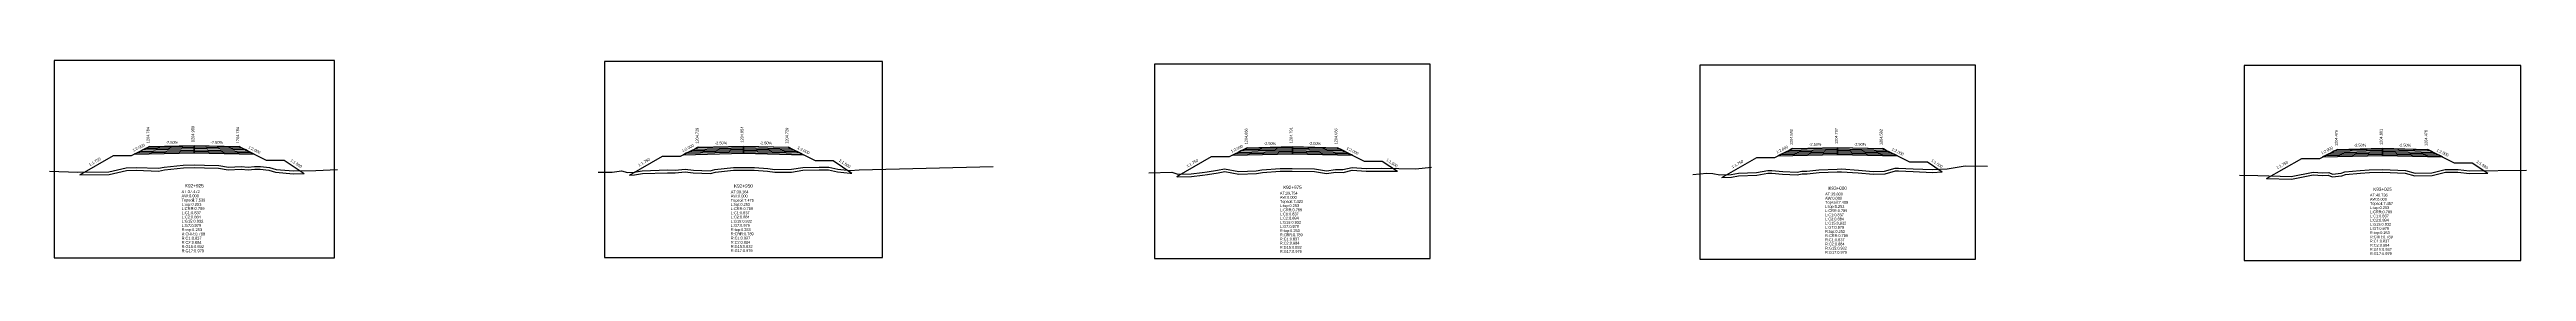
# Model space of a CAD drawing. Extents: x -7 to 78429, y 1189 to 1262.
# Drawn here: x 17775 to 18051, y 1192 to 1214.4 of the extents above; entities that cross this region are included whole.
import ezdxf
from ezdxf.enums import TextEntityAlignment as Align

# ---------------------------------------------------------------- set-up
doc = ezdxf.new("R2010")
doc.units = 0

msp = doc.modelspace()

# ---------------------------------------------------------------- linework, layer by layer
at = {"layer": 'A4_BORDER', "color": 7}
for points in [[(17775.514, 1192.344), (17806.739, 1192.344), (17806.739, 1214.422), (17775.514, 1214.422), (17775.514, 1192.344)], [(17836.821, 1192.376), (17867.817, 1192.376), (17867.817, 1214.292), (17836.821, 1214.292), (17836.821, 1192.376)], [(17898.129, 1192.29), (17928.859, 1192.29), (17928.859, 1214.018), (17898.129, 1214.018), (17898.129, 1192.29)], [(17958.897, 1192.198), (17989.603, 1192.198), (17989.603, 1213.909), (17958.897, 1213.909), (17958.897, 1192.198)], [(18019.549, 1192.049), (18050.382, 1192.049), (18050.382, 1213.85), (18019.549, 1213.85), (18019.549, 1192.049)]]:
    msp.add_lwpolyline(points, dxfattribs=at)
at = {"layer": 'CLEAR_GROUND', "color": 8}
for points in [[(17778.389, 1201.648), (17781.634, 1201.687), (17783.578, 1202.113), (17784.641, 1202.148), (17787.149, 1202.059), (17787.815, 1202.198), (17789.909, 1202.423), (17791.13, 1202.454), (17792.256, 1202.42), (17793.844, 1202.372), (17794.918, 1202.185), (17796.361, 1202.28), (17797.128, 1202.199), (17797.861, 1202.276), (17798.477, 1202.277), (17799.44, 1202.145), (17800.191, 1201.923), (17802.181, 1201.762), (17803.369, 1201.789)], [(17839.614, 1201.612), (17840.17, 1201.628), (17841.071, 1201.784), (17843.848, 1201.875), (17844.725, 1201.853), (17845.821, 1201.96), (17846.721, 1201.847), (17848.653, 1201.797), (17849.199, 1201.927), (17851.217, 1202.168), (17852.364, 1202.146), (17853.532, 1202.151), (17854.998, 1202.05), (17855.816, 1201.942), (17857.689, 1201.949), (17858.948, 1202.16), (17860.755, 1202.202), (17861.813, 1202.194), (17862.791, 1201.968), (17864.201, 1201.819), (17864.411, 1201.834)], [(17900.61, 1201.446), (17900.684, 1201.424), (17902.231, 1201.432), (17903.459, 1201.609), (17904.043, 1201.654), (17905.215, 1201.843), (17905.949, 1202.006), (17907.505, 1201.722), (17909.485, 1201.765), (17910.142, 1201.888), (17912.133, 1202.048), (17913.466, 1202.059), (17915.938, 1201.99), (17917.301, 1201.775), (17918.319, 1201.929), (17919.14, 1201.911), (17920.169, 1202.156), (17921.697, 1202.025), (17923.452, 1202.061), (17925.194, 1202.033)], [(17961.34, 1201.347), (17962.415, 1201.369), (17963.216, 1201.515), (17965.228, 1201.596), (17966.484, 1201.817), (17966.919, 1201.813), (17968.113, 1201.711), (17969.744, 1201.619), (17970.31, 1201.744), (17970.848, 1201.754), (17972.173, 1201.908), (17974.2, 1201.951), (17974.676, 1201.985), (17976.532, 1201.865), (17978.2, 1201.712), (17979.529, 1201.753), (17980.688, 1202.078), (17981.025, 1202.095), (17982.654, 1201.992), (17984.816, 1201.911), (17985.905, 1201.979)], [(18022.046, 1201.236), (18024.81, 1201.161), (18027.246, 1201.625), (18028.277, 1201.552), (18028.92, 1201.594), (18029.35, 1201.414), (18030.419, 1201.513), (18030.826, 1201.678), (18032.499, 1201.824), (18033.502, 1201.908), (18034.974, 1201.942), (18037.483, 1201.805), (18038.577, 1201.536), (18040.482, 1201.556), (18041.965, 1201.935), (18043.365, 1201.943), (18044.639, 1201.797), (18046.713, 1201.811)]]:
    msp.add_lwpolyline(points, dxfattribs=at)
at = {"layer": 'DESIGN_ROAD_TRIMMED', "color": 1}
for points in [[(17778.389, 1201.648), (17782.127, 1203.784), (17784.127, 1203.784), (17786.127, 1204.784), (17786.127, 1204.784), (17786.021, 1204.731), (17786.021, 1204.731), (17785.705, 1204.573), (17785.705, 1204.573), (17785.39, 1204.416), (17785.39, 1204.416), (17785.074, 1204.258), (17785.074, 1204.258), (17784.758, 1204.1), (17784.758, 1204.1), (17784.442, 1203.942), (17791.127, 1204.109), (17791.127, 1204.259), (17791.127, 1204.259), (17791.127, 1204.409), (17791.127, 1204.409), (17791.127, 1204.559), (17791.127, 1204.559), (17791.127, 1204.709), (17791.127, 1204.709), (17791.127, 1204.859), (17791.127, 1204.859), (17791.127, 1204.909), (17791.127, 1204.909), (17791.127, 1204.909), (17791.127, 1204.909), (17791.127, 1204.909), (17791.127, 1204.859), (17791.127, 1204.859), (17791.127, 1204.709), (17791.127, 1204.709), (17791.127, 1204.559), (17791.127, 1204.559), (17791.127, 1204.409), (17791.127, 1204.409), (17791.127, 1204.259), (17791.127, 1204.259), (17791.127, 1204.109), (17797.811, 1203.942), (17797.495, 1204.1), (17797.495, 1204.1), (17797.179, 1204.258), (17797.179, 1204.258), (17796.863, 1204.416), (17796.863, 1204.416), (17796.548, 1204.573), (17796.548, 1204.573), (17796.232, 1204.731), (17796.232, 1204.731), (17796.127, 1204.784), (17796.127, 1204.784), (17799.127, 1203.284), (17801.127, 1203.284), (17803.369, 1201.789)], [(17839.614, 1201.612), (17843.319, 1203.729), (17845.319, 1203.729), (17847.319, 1204.729), (17847.319, 1204.729), (17847.214, 1204.676), (17847.214, 1204.676), (17846.898, 1204.518), (17846.898, 1204.518), (17846.582, 1204.361), (17846.582, 1204.361), (17846.266, 1204.203), (17846.266, 1204.203), (17845.951, 1204.045), (17845.951, 1204.045), (17845.635, 1203.887), (17852.319, 1204.054), (17852.319, 1204.204), (17852.319, 1204.204), (17852.319, 1204.354), (17852.319, 1204.354), (17852.319, 1204.504), (17852.319, 1204.504), (17852.319, 1204.654), (17852.319, 1204.654), (17852.319, 1204.804), (17852.319, 1204.804), (17852.319, 1204.854), (17852.319, 1204.854), (17852.319, 1204.854), (17852.319, 1204.854), (17852.319, 1204.854), (17852.319, 1204.804), (17852.319, 1204.804), (17852.319, 1204.654), (17852.319, 1204.654), (17852.319, 1204.504), (17852.319, 1204.504), (17852.319, 1204.354), (17852.319, 1204.354), (17852.319, 1204.204), (17852.319, 1204.204), (17852.319, 1204.054), (17859.003, 1203.887), (17858.687, 1204.045), (17858.687, 1204.045), (17858.372, 1204.203), (17858.372, 1204.203), (17858.056, 1204.361), (17858.056, 1204.361), (17857.74, 1204.518), (17857.74, 1204.518), (17857.424, 1204.676), (17857.424, 1204.676), (17857.319, 1204.729), (17857.319, 1204.729), (17860.319, 1203.229), (17862.319, 1203.229), (17864.411, 1201.834)], [(17900.61, 1201.446), (17904.494, 1203.666), (17906.494, 1203.666), (17908.494, 1204.666), (17908.494, 1204.666), (17908.389, 1204.613), (17908.389, 1204.613), (17908.073, 1204.455), (17908.073, 1204.455), (17907.757, 1204.298), (17907.757, 1204.298), (17907.441, 1204.14), (17907.441, 1204.14), (17907.126, 1203.982), (17907.126, 1203.982), (17906.81, 1203.824), (17913.494, 1203.991), (17913.494, 1204.141), (17913.494, 1204.141), (17913.494, 1204.291), (17913.494, 1204.291), (17913.494, 1204.441), (17913.494, 1204.441), (17913.494, 1204.591), (17913.494, 1204.591), (17913.494, 1204.741), (17913.494, 1204.741), (17913.494, 1204.791), (17913.494, 1204.791), (17913.494, 1204.791), (17913.494, 1204.791), (17913.494, 1204.791), (17913.494, 1204.741), (17913.494, 1204.741), (17913.494, 1204.591), (17913.494, 1204.591), (17913.494, 1204.441), (17913.494, 1204.441), (17913.494, 1204.291), (17913.494, 1204.291), (17913.494, 1204.141), (17913.494, 1204.141), (17913.494, 1203.991), (17920.178, 1203.824), (17919.863, 1203.982), (17919.863, 1203.982), (17919.547, 1204.14), (17919.547, 1204.14), (17919.231, 1204.298), (17919.231, 1204.298), (17918.915, 1204.455), (17918.915, 1204.455), (17918.599, 1204.613), (17918.599, 1204.613), (17918.494, 1204.666), (17918.494, 1204.666), (17921.494, 1203.166), (17923.494, 1203.166), (17925.194, 1202.033)], [(17961.34, 1201.347), (17965.25, 1203.582), (17967.25, 1203.582), (17969.25, 1204.582), (17969.25, 1204.582), (17969.145, 1204.529), (17969.145, 1204.529), (17968.829, 1204.371), (17968.829, 1204.371), (17968.513, 1204.214), (17968.513, 1204.214), (17968.197, 1204.056), (17968.197, 1204.056), (17967.882, 1203.898), (17967.882, 1203.898), (17967.566, 1203.74), (17974.25, 1203.907), (17974.25, 1204.057), (17974.25, 1204.057), (17974.25, 1204.207), (17974.25, 1204.207), (17974.25, 1204.357), (17974.25, 1204.357), (17974.25, 1204.507), (17974.25, 1204.507), (17974.25, 1204.657), (17974.25, 1204.657), (17974.25, 1204.707), (17974.25, 1204.707), (17974.25, 1204.707), (17974.25, 1204.707), (17974.25, 1204.707), (17974.25, 1204.657), (17974.25, 1204.657), (17974.25, 1204.507), (17974.25, 1204.507), (17974.25, 1204.357), (17974.25, 1204.357), (17974.25, 1204.207), (17974.25, 1204.207), (17974.25, 1204.057), (17974.25, 1204.057), (17974.25, 1203.907), (17980.934, 1203.74), (17980.618, 1203.898), (17980.618, 1203.898), (17980.303, 1204.056), (17980.303, 1204.056), (17979.987, 1204.214), (17979.987, 1204.214), (17979.671, 1204.371), (17979.671, 1204.371), (17979.355, 1204.529), (17979.355, 1204.529), (17979.25, 1204.582), (17979.25, 1204.582), (17982.25, 1203.082), (17984.25, 1203.082), (17985.905, 1201.979)], [(18022.046, 1201.236), (18025.966, 1203.476), (18027.966, 1203.476), (18029.966, 1204.476), (18029.966, 1204.476), (18029.86, 1204.423), (18029.86, 1204.423), (18029.545, 1204.265), (18029.545, 1204.265), (18029.229, 1204.108), (18029.229, 1204.108), (18028.913, 1203.95), (18028.913, 1203.95), (18028.597, 1203.792), (18028.597, 1203.792), (18028.281, 1203.634), (18034.966, 1203.801), (18034.966, 1203.951), (18034.966, 1203.951), (18034.966, 1204.101), (18034.966, 1204.101), (18034.966, 1204.251), (18034.966, 1204.251), (18034.966, 1204.401), (18034.966, 1204.401), (18034.966, 1204.551), (18034.966, 1204.551), (18034.966, 1204.601), (18034.966, 1204.601), (18034.966, 1204.601), (18034.966, 1204.601), (18034.966, 1204.601), (18034.966, 1204.551), (18034.966, 1204.551), (18034.966, 1204.401), (18034.966, 1204.401), (18034.966, 1204.251), (18034.966, 1204.251), (18034.966, 1204.101), (18034.966, 1204.101), (18034.966, 1203.951), (18034.966, 1203.951), (18034.966, 1203.801), (18041.65, 1203.634), (18041.334, 1203.792), (18041.334, 1203.792), (18041.018, 1203.95), (18041.018, 1203.95), (18040.702, 1204.108), (18040.702, 1204.108), (18040.387, 1204.265), (18040.387, 1204.265), (18040.071, 1204.423), (18040.071, 1204.423), (18039.966, 1204.476), (18039.966, 1204.476), (18042.966, 1202.976), (18044.966, 1202.976), (18046.713, 1201.811)]]:
    msp.add_lwpolyline(points, dxfattribs=at)
at = {"layer": 'FINISHED_ROAD', "color": 2}
for points in [[(17782.127, 1203.784), (17784.127, 1203.784), (17786.127, 1204.784), (17786.127, 1204.784), (17791.127, 1204.909), (17796.127, 1204.784), (17796.127, 1204.784), (17799.127, 1203.284), (17801.127, 1203.284)], [(17843.319, 1203.729), (17845.319, 1203.729), (17847.319, 1204.729), (17847.319, 1204.729), (17852.319, 1204.854), (17857.319, 1204.729), (17857.319, 1204.729), (17860.319, 1203.229), (17862.319, 1203.229)], [(17904.494, 1203.666), (17906.494, 1203.666), (17908.494, 1204.666), (17908.494, 1204.666), (17913.494, 1204.791), (17918.494, 1204.666), (17918.494, 1204.666), (17921.494, 1203.166), (17923.494, 1203.166)], [(17965.25, 1203.582), (17967.25, 1203.582), (17969.25, 1204.582), (17969.25, 1204.582), (17974.25, 1204.707), (17979.25, 1204.582), (17979.25, 1204.582), (17982.25, 1203.082), (17984.25, 1203.082)], [(18025.966, 1203.476), (18027.966, 1203.476), (18029.966, 1204.476), (18029.966, 1204.476), (18034.966, 1204.601), (18039.966, 1204.476), (18039.966, 1204.476), (18042.966, 1202.976), (18044.966, 1202.976)]]:
    msp.add_lwpolyline(points, dxfattribs=at)
at = {"layer": 'LAYER_0', "color": 4}
for points in [[(17786.127, 1204.784), (17786.021, 1204.731), (17791.127, 1204.859), (17791.127, 1204.909)], [(17847.319, 1204.729), (17847.214, 1204.676), (17852.319, 1204.804), (17852.319, 1204.854)], [(17908.494, 1204.666), (17908.389, 1204.613), (17913.494, 1204.741), (17913.494, 1204.791)], [(17969.25, 1204.582), (17969.145, 1204.529), (17974.25, 1204.657), (17974.25, 1204.707)], [(18029.966, 1204.476), (18029.86, 1204.423), (18034.966, 1204.551), (18034.966, 1204.601)]]:
    msp.add_lwpolyline(points, dxfattribs=at)
at = {"layer": 'LAYER_1', "color": 4}
for points in [[(17786.021, 1204.731), (17785.705, 1204.573), (17791.127, 1204.709), (17791.127, 1204.859)], [(17847.214, 1204.676), (17846.898, 1204.518), (17852.319, 1204.654), (17852.319, 1204.804)], [(17908.389, 1204.613), (17908.073, 1204.455), (17913.494, 1204.591), (17913.494, 1204.741)], [(17969.145, 1204.529), (17968.829, 1204.371), (17974.25, 1204.507), (17974.25, 1204.657)], [(18029.86, 1204.423), (18029.545, 1204.265), (18034.966, 1204.401), (18034.966, 1204.551)]]:
    msp.add_lwpolyline(points, dxfattribs=at)
at = {"layer": 'LAYER_10', "color": 6}
for points in [[(17797.179, 1204.258), (17797.495, 1204.1), (17791.127, 1204.259), (17791.127, 1204.409)], [(17858.372, 1204.203), (17858.687, 1204.045), (17852.319, 1204.204), (17852.319, 1204.354)], [(17919.547, 1204.14), (17919.863, 1203.982), (17913.494, 1204.141), (17913.494, 1204.291)], [(17980.303, 1204.056), (17980.618, 1203.898), (17974.25, 1204.057), (17974.25, 1204.207)], [(18041.018, 1203.95), (18041.334, 1203.792), (18034.966, 1203.951), (18034.966, 1204.101)]]:
    msp.add_lwpolyline(points, dxfattribs=at)
at = {"layer": 'LAYER_11', "color": 6}
for points in [[(17797.495, 1204.1), (17797.811, 1203.942), (17791.127, 1204.109), (17791.127, 1204.259)], [(17858.687, 1204.045), (17859.003, 1203.887), (17852.319, 1204.054), (17852.319, 1204.204)], [(17919.863, 1203.982), (17920.178, 1203.824), (17913.494, 1203.991), (17913.494, 1204.141)], [(17980.618, 1203.898), (17980.934, 1203.74), (17974.25, 1203.907), (17974.25, 1204.057)], [(18041.334, 1203.792), (18041.65, 1203.634), (18034.966, 1203.801), (18034.966, 1203.951)]]:
    msp.add_lwpolyline(points, dxfattribs=at)
at = {"layer": 'LAYER_2', "color": 4}
for points in [[(17785.705, 1204.573), (17785.39, 1204.416), (17791.127, 1204.559), (17791.127, 1204.709)], [(17846.898, 1204.518), (17846.582, 1204.361), (17852.319, 1204.504), (17852.319, 1204.654)], [(17908.073, 1204.455), (17907.757, 1204.298), (17913.494, 1204.441), (17913.494, 1204.591)], [(17968.829, 1204.371), (17968.513, 1204.214), (17974.25, 1204.357), (17974.25, 1204.507)], [(18029.545, 1204.265), (18029.229, 1204.108), (18034.966, 1204.251), (18034.966, 1204.401)]]:
    msp.add_lwpolyline(points, dxfattribs=at)
at = {"layer": 'LAYER_3', "color": 4}
for points in [[(17785.39, 1204.416), (17785.074, 1204.258), (17791.127, 1204.409), (17791.127, 1204.559)], [(17846.582, 1204.361), (17846.266, 1204.203), (17852.319, 1204.354), (17852.319, 1204.504)], [(17907.757, 1204.298), (17907.441, 1204.14), (17913.494, 1204.291), (17913.494, 1204.441)], [(17968.513, 1204.214), (17968.197, 1204.056), (17974.25, 1204.207), (17974.25, 1204.357)], [(18029.229, 1204.108), (18028.913, 1203.95), (18034.966, 1204.101), (18034.966, 1204.251)]]:
    msp.add_lwpolyline(points, dxfattribs=at)
at = {"layer": 'LAYER_4', "color": 4}
for points in [[(17785.074, 1204.258), (17784.758, 1204.1), (17791.127, 1204.259), (17791.127, 1204.409)], [(17846.266, 1204.203), (17845.951, 1204.045), (17852.319, 1204.204), (17852.319, 1204.354)], [(17907.441, 1204.14), (17907.126, 1203.982), (17913.494, 1204.141), (17913.494, 1204.291)], [(17968.197, 1204.056), (17967.882, 1203.898), (17974.25, 1204.057), (17974.25, 1204.207)], [(18028.913, 1203.95), (18028.597, 1203.792), (18034.966, 1203.951), (18034.966, 1204.101)]]:
    msp.add_lwpolyline(points, dxfattribs=at)
at = {"layer": 'LAYER_5', "color": 4}
for points in [[(17784.758, 1204.1), (17784.442, 1203.942), (17791.127, 1204.109), (17791.127, 1204.259)], [(17845.951, 1204.045), (17845.635, 1203.887), (17852.319, 1204.054), (17852.319, 1204.204)], [(17907.126, 1203.982), (17906.81, 1203.824), (17913.494, 1203.991), (17913.494, 1204.141)], [(17967.882, 1203.898), (17967.566, 1203.74), (17974.25, 1203.907), (17974.25, 1204.057)], [(18028.597, 1203.792), (18028.281, 1203.634), (18034.966, 1203.801), (18034.966, 1203.951)]]:
    msp.add_lwpolyline(points, dxfattribs=at)
at = {"layer": 'LAYER_6', "color": 6}
for points in [[(17796.127, 1204.784), (17796.232, 1204.731), (17791.127, 1204.859), (17791.127, 1204.909)], [(17857.319, 1204.729), (17857.424, 1204.676), (17852.319, 1204.804), (17852.319, 1204.854)], [(17918.494, 1204.666), (17918.599, 1204.613), (17913.494, 1204.741), (17913.494, 1204.791)], [(17979.25, 1204.582), (17979.355, 1204.529), (17974.25, 1204.657), (17974.25, 1204.707)], [(18039.966, 1204.476), (18040.071, 1204.423), (18034.966, 1204.551), (18034.966, 1204.601)]]:
    msp.add_lwpolyline(points, dxfattribs=at)
at = {"layer": 'LAYER_7', "color": 6}
for points in [[(17796.232, 1204.731), (17796.548, 1204.573), (17791.127, 1204.709), (17791.127, 1204.859)], [(17857.424, 1204.676), (17857.74, 1204.518), (17852.319, 1204.654), (17852.319, 1204.804)], [(17918.599, 1204.613), (17918.915, 1204.455), (17913.494, 1204.591), (17913.494, 1204.741)], [(17979.355, 1204.529), (17979.671, 1204.371), (17974.25, 1204.507), (17974.25, 1204.657)], [(18040.071, 1204.423), (18040.387, 1204.265), (18034.966, 1204.401), (18034.966, 1204.551)]]:
    msp.add_lwpolyline(points, dxfattribs=at)
at = {"layer": 'LAYER_8', "color": 6}
for points in [[(17796.548, 1204.573), (17796.863, 1204.416), (17791.127, 1204.559), (17791.127, 1204.709)], [(17857.74, 1204.518), (17858.056, 1204.361), (17852.319, 1204.504), (17852.319, 1204.654)], [(17918.915, 1204.455), (17919.231, 1204.298), (17913.494, 1204.441), (17913.494, 1204.591)], [(17979.671, 1204.371), (17979.987, 1204.214), (17974.25, 1204.357), (17974.25, 1204.507)], [(18040.387, 1204.265), (18040.702, 1204.108), (18034.966, 1204.251), (18034.966, 1204.401)]]:
    msp.add_lwpolyline(points, dxfattribs=at)
at = {"layer": 'LAYER_9', "color": 6}
for points in [[(17796.863, 1204.416), (17797.179, 1204.258), (17791.127, 1204.409), (17791.127, 1204.559)], [(17858.056, 1204.361), (17858.372, 1204.203), (17852.319, 1204.354), (17852.319, 1204.504)], [(17919.231, 1204.298), (17919.547, 1204.14), (17913.494, 1204.291), (17913.494, 1204.441)], [(17979.987, 1204.214), (17980.303, 1204.056), (17974.25, 1204.207), (17974.25, 1204.357)], [(18040.702, 1204.108), (18041.018, 1203.95), (18034.966, 1204.101), (18034.966, 1204.251)]]:
    msp.add_lwpolyline(points, dxfattribs=at)
at = {"layer": 'NATURAL_GROUND', "color": 3}
for points in [[(17774.998, 1202.045), (17778.135, 1201.945), (17781.6, 1201.987), (17783.541, 1202.412), (17784.642, 1202.448), (17787.124, 1202.36), (17787.769, 1202.495), (17789.89, 1202.723), (17791.131, 1202.754), (17792.266, 1202.72), (17793.875, 1202.671), (17794.935, 1202.487), (17796.367, 1202.581), (17797.129, 1202.501), (17797.846, 1202.576), (17798.498, 1202.577), (17799.504, 1202.439), (17800.247, 1202.22), (17802.19, 1202.062), (17804.656, 1202.119), (17807.096, 1202.221)], [(17836.142, 1201.949), (17837.683, 1201.928), (17838.737, 1202.082), (17839.408, 1201.906), (17840.14, 1201.927), (17841.04, 1202.083), (17843.847, 1202.175), (17844.714, 1202.153), (17845.825, 1202.262), (17846.744, 1202.147), (17848.622, 1202.098), (17849.146, 1202.223), (17851.202, 1202.468), (17852.366, 1202.446), (17853.542, 1202.451), (17855.028, 1202.349), (17855.835, 1202.242), (17857.664, 1202.249), (17858.92, 1202.459), (17860.753, 1202.502), (17861.848, 1202.494), (17862.841, 1202.264), (17864.206, 1202.12), (17865.221, 1202.196), (17880.135, 1202.582)], [(17897.481, 1201.845), (17900.05, 1201.932), (17900.728, 1201.724), (17902.209, 1201.732), (17903.426, 1201.907), (17904.007, 1201.952), (17905.158, 1202.138), (17905.943, 1202.312), (17907.529, 1202.023), (17909.454, 1202.064), (17910.102, 1202.186), (17912.12, 1202.348), (17913.469, 1202.359), (17915.965, 1202.289), (17917.302, 1202.079), (17918.3, 1202.229), (17919.108, 1202.212), (17920.146, 1202.459), (17921.707, 1202.325), (17923.451, 1202.361), (17927.252, 1202.3), (17929.007, 1202.499)], [(17958.101, 1201.68), (17959.664, 1201.817), (17960.334, 1201.788), (17961.107, 1201.643), (17962.385, 1201.668), (17963.183, 1201.814), (17965.196, 1201.895), (17966.459, 1202.117), (17966.933, 1202.113), (17968.134, 1202.01), (17969.72, 1201.921), (17970.275, 1202.043), (17970.828, 1202.054), (17972.153, 1202.208), (17974.186, 1202.251), (17974.675, 1202.286), (17976.556, 1202.164), (17978.209, 1202.012), (17979.483, 1202.052), (17980.64, 1202.376), (17981.027, 1202.395), (17982.669, 1202.292), (17984.812, 1202.211), (17986.441, 1202.313), (17988.472, 1202.635), (17990.949, 1202.613)], [(18019.01, 1201.578), (18021.064, 1201.563), (18024.786, 1201.462), (18027.229, 1201.927), (18028.278, 1201.853), (18028.971, 1201.898), (18029.397, 1201.72), (18030.348, 1201.808), (18030.756, 1201.973), (18032.474, 1202.123), (18033.486, 1202.208), (18034.979, 1202.242), (18037.528, 1202.103), (18038.612, 1201.836), (18040.443, 1201.856), (18041.927, 1202.235), (18043.382, 1202.243), (18044.656, 1202.097), (18051.004, 1202.141)]]:
    msp.add_lwpolyline(points, dxfattribs=at)
at = {"layer": 'STRUCTURE_LEFT', "color": 4}
for points in [[(17786.127, 1204.784), (17786.021, 1204.731), (17786.021, 1204.731), (17785.705, 1204.573), (17785.705, 1204.573), (17785.39, 1204.416), (17785.39, 1204.416), (17785.074, 1204.258), (17785.074, 1204.258), (17784.758, 1204.1), (17784.758, 1204.1), (17784.442, 1203.942), (17791.127, 1204.109), (17791.127, 1204.259), (17791.127, 1204.259), (17791.127, 1204.409), (17791.127, 1204.409), (17791.127, 1204.559), (17791.127, 1204.559), (17791.127, 1204.709), (17791.127, 1204.709), (17791.127, 1204.859), (17791.127, 1204.859), (17791.127, 1204.909), (17791.127, 1204.909)], [(17847.319, 1204.729), (17847.214, 1204.676), (17847.214, 1204.676), (17846.898, 1204.518), (17846.898, 1204.518), (17846.582, 1204.361), (17846.582, 1204.361), (17846.266, 1204.203), (17846.266, 1204.203), (17845.951, 1204.045), (17845.951, 1204.045), (17845.635, 1203.887), (17852.319, 1204.054), (17852.319, 1204.204), (17852.319, 1204.204), (17852.319, 1204.354), (17852.319, 1204.354), (17852.319, 1204.504), (17852.319, 1204.504), (17852.319, 1204.654), (17852.319, 1204.654), (17852.319, 1204.804), (17852.319, 1204.804), (17852.319, 1204.854), (17852.319, 1204.854)], [(17908.494, 1204.666), (17908.389, 1204.613), (17908.389, 1204.613), (17908.073, 1204.455), (17908.073, 1204.455), (17907.757, 1204.298), (17907.757, 1204.298), (17907.441, 1204.14), (17907.441, 1204.14), (17907.126, 1203.982), (17907.126, 1203.982), (17906.81, 1203.824), (17913.494, 1203.991), (17913.494, 1204.141), (17913.494, 1204.141), (17913.494, 1204.291), (17913.494, 1204.291), (17913.494, 1204.441), (17913.494, 1204.441), (17913.494, 1204.591), (17913.494, 1204.591), (17913.494, 1204.741), (17913.494, 1204.741), (17913.494, 1204.791), (17913.494, 1204.791)], [(17969.25, 1204.582), (17969.145, 1204.529), (17969.145, 1204.529), (17968.829, 1204.371), (17968.829, 1204.371), (17968.513, 1204.214), (17968.513, 1204.214), (17968.197, 1204.056), (17968.197, 1204.056), (17967.882, 1203.898), (17967.882, 1203.898), (17967.566, 1203.74), (17974.25, 1203.907), (17974.25, 1204.057), (17974.25, 1204.057), (17974.25, 1204.207), (17974.25, 1204.207), (17974.25, 1204.357), (17974.25, 1204.357), (17974.25, 1204.507), (17974.25, 1204.507), (17974.25, 1204.657), (17974.25, 1204.657), (17974.25, 1204.707), (17974.25, 1204.707)], [(18029.966, 1204.476), (18029.86, 1204.423), (18029.86, 1204.423), (18029.545, 1204.265), (18029.545, 1204.265), (18029.229, 1204.108), (18029.229, 1204.108), (18028.913, 1203.95), (18028.913, 1203.95), (18028.597, 1203.792), (18028.597, 1203.792), (18028.281, 1203.634), (18034.966, 1203.801), (18034.966, 1203.951), (18034.966, 1203.951), (18034.966, 1204.101), (18034.966, 1204.101), (18034.966, 1204.251), (18034.966, 1204.251), (18034.966, 1204.401), (18034.966, 1204.401), (18034.966, 1204.551), (18034.966, 1204.551), (18034.966, 1204.601), (18034.966, 1204.601)]]:
    msp.add_lwpolyline(points, dxfattribs=at)
at = {"layer": 'STRUCTURE_RIGHT', "color": 6}
for points in [[(17791.127, 1204.909), (17791.127, 1204.909), (17791.127, 1204.859), (17791.127, 1204.859), (17791.127, 1204.709), (17791.127, 1204.709), (17791.127, 1204.559), (17791.127, 1204.559), (17791.127, 1204.409), (17791.127, 1204.409), (17791.127, 1204.259), (17791.127, 1204.259), (17791.127, 1204.109), (17797.811, 1203.942), (17797.495, 1204.1), (17797.495, 1204.1), (17797.179, 1204.258), (17797.179, 1204.258), (17796.863, 1204.416), (17796.863, 1204.416), (17796.548, 1204.573), (17796.548, 1204.573), (17796.232, 1204.731), (17796.232, 1204.731), (17796.127, 1204.784)], [(17852.319, 1204.854), (17852.319, 1204.854), (17852.319, 1204.804), (17852.319, 1204.804), (17852.319, 1204.654), (17852.319, 1204.654), (17852.319, 1204.504), (17852.319, 1204.504), (17852.319, 1204.354), (17852.319, 1204.354), (17852.319, 1204.204), (17852.319, 1204.204), (17852.319, 1204.054), (17859.003, 1203.887), (17858.687, 1204.045), (17858.687, 1204.045), (17858.372, 1204.203), (17858.372, 1204.203), (17858.056, 1204.361), (17858.056, 1204.361), (17857.74, 1204.518), (17857.74, 1204.518), (17857.424, 1204.676), (17857.424, 1204.676), (17857.319, 1204.729)], [(17913.494, 1204.791), (17913.494, 1204.791), (17913.494, 1204.741), (17913.494, 1204.741), (17913.494, 1204.591), (17913.494, 1204.591), (17913.494, 1204.441), (17913.494, 1204.441), (17913.494, 1204.291), (17913.494, 1204.291), (17913.494, 1204.141), (17913.494, 1204.141), (17913.494, 1203.991), (17920.178, 1203.824), (17919.863, 1203.982), (17919.863, 1203.982), (17919.547, 1204.14), (17919.547, 1204.14), (17919.231, 1204.298), (17919.231, 1204.298), (17918.915, 1204.455), (17918.915, 1204.455), (17918.599, 1204.613), (17918.599, 1204.613), (17918.494, 1204.666)], [(17974.25, 1204.707), (17974.25, 1204.707), (17974.25, 1204.657), (17974.25, 1204.657), (17974.25, 1204.507), (17974.25, 1204.507), (17974.25, 1204.357), (17974.25, 1204.357), (17974.25, 1204.207), (17974.25, 1204.207), (17974.25, 1204.057), (17974.25, 1204.057), (17974.25, 1203.907), (17980.934, 1203.74), (17980.618, 1203.898), (17980.618, 1203.898), (17980.303, 1204.056), (17980.303, 1204.056), (17979.987, 1204.214), (17979.987, 1204.214), (17979.671, 1204.371), (17979.671, 1204.371), (17979.355, 1204.529), (17979.355, 1204.529), (17979.25, 1204.582)], [(18034.966, 1204.601), (18034.966, 1204.601), (18034.966, 1204.551), (18034.966, 1204.551), (18034.966, 1204.401), (18034.966, 1204.401), (18034.966, 1204.251), (18034.966, 1204.251), (18034.966, 1204.101), (18034.966, 1204.101), (18034.966, 1203.951), (18034.966, 1203.951), (18034.966, 1203.801), (18041.65, 1203.634), (18041.334, 1203.792), (18041.334, 1203.792), (18041.018, 1203.95), (18041.018, 1203.95), (18040.702, 1204.108), (18040.702, 1204.108), (18040.387, 1204.265), (18040.387, 1204.265), (18040.071, 1204.423), (18040.071, 1204.423), (18039.966, 1204.476)]]:
    msp.add_lwpolyline(points, dxfattribs=at)

# ---------------------------------------------------------------- texts
at = {"layer": 'INFO_TEXT'}
for s, height, p in [('AT:37.472', 0.32, (17789.707, 1199.598)), ('AW:0.000', 0.32, (17789.707, 1199.125)), ('Topsoil:7.539', 0.32, (17789.707, 1198.652)), ('L:top:0.253', 0.32, (17789.707, 1198.179)), ('L:CRR:0.789', 0.32, (17789.707, 1197.705)), ('AT:39.164', 0.31, (17850.91, 1199.577)), ('AW:0.000', 0.31, (17850.91, 1199.107)), ('Topsoil:7.475', 0.31, (17850.91, 1198.637)), ('L:top:0.253', 0.31, (17850.91, 1198.168)), ('L:CRR:0.789', 0.31, (17850.91, 1197.698)), ('AT:39.754', 0.31, (17912.097, 1199.429)), ('AW:0.000', 0.31, (17912.097, 1198.963)), ('Topsoil:7.423', 0.31, (17912.097, 1198.498)), ('L:top:0.253', 0.31, (17912.097, 1198.032)), ('L:CRR:0.789', 0.31, (17912.097, 1197.566)), ('AT:39.800', 0.31, (17972.854, 1199.331)), ('AW:0.000', 0.31, (17972.854, 1198.866)), ('Topsoil:7.408', 0.31, (17972.854, 1198.401)), ('L:top:0.253', 0.31, (17972.854, 1197.936)), ('AT:40.736', 0.31, (18033.564, 1199.212)), ('AW:0.000', 0.31, (18033.564, 1198.745)), ('Topsoil:7.467', 0.31, (18033.564, 1198.277)), ('L:top:0.253', 0.31, (18033.564, 1197.81)), ('L:C1:0.837', 0.32, (17789.707, 1197.232)), ('L:C2:0.884', 0.32, (17789.707, 1196.759)), ('L:G15:0.932', 0.32, (17789.707, 1196.286)), ('L:G7:0.979', 0.32, (17789.707, 1195.813)), ('R:top:0.253', 0.32, (17789.707, 1195.34)), ('R:CRR:0.789', 0.32, (17789.707, 1194.867)), ('L:C1:0.837', 0.31, (17850.91, 1197.228)), ('L:C2:0.884', 0.31, (17850.91, 1196.759)), ('L:G15:0.932', 0.31, (17850.91, 1196.289)), ('L:G7:0.979', 0.31, (17850.91, 1195.82)), ('R:top:0.253', 0.31, (17850.91, 1195.35)), ('R:CRR:0.789', 0.31, (17850.91, 1194.88)), ('L:C1:0.837', 0.31, (17912.097, 1197.101)), ('L:C2:0.884', 0.31, (17912.097, 1196.635)), ('L:G15:0.932', 0.31, (17912.097, 1196.17)), ('L:G7:0.979', 0.31, (17912.097, 1195.704)), ('R:top:0.253', 0.31, (17912.097, 1195.238)), ('L:CRR:0.789', 0.31, (17972.854, 1197.47)), ('L:C1:0.837', 0.31, (17972.854, 1197.005)), ('L:C2:0.884', 0.31, (17972.854, 1196.54)), ('L:G15:0.932', 0.31, (17972.854, 1196.075)), ('L:G7:0.979', 0.31, (17972.854, 1195.609)), ('R:top:0.253', 0.31, (17972.854, 1195.144)), ('L:CRR:0.789', 0.31, (18033.564, 1197.343)), ('L:C1:0.837', 0.31, (18033.564, 1196.876)), ('L:C2:0.884', 0.31, (18033.564, 1196.409)), ('L:G15:0.932', 0.31, (18033.564, 1195.942)), ('L:G7:0.979', 0.31, (18033.564, 1195.474)), ('R:top:0.253', 0.31, (18033.564, 1195.007)), ('R:C1:0.837', 0.32, (17789.707, 1194.394)), ('R:C2:0.884', 0.32, (17789.707, 1193.921)), ('R:G15:0.932', 0.32, (17789.707, 1193.448)), ('R:G17:0.979', 0.32, (17789.707, 1192.974)), ('R:C1:0.837', 0.31, (17850.91, 1194.411)), ('R:C2:0.884', 0.31, (17850.91, 1193.941)), ('R:G15:0.932', 0.31, (17850.91, 1193.471)), ('R:G17:0.979', 0.31, (17850.91, 1193.002)), ('R:CRR:0.789', 0.31, (17912.097, 1194.773)), ('R:C1:0.837', 0.31, (17912.097, 1194.307)), ('R:C2:0.884', 0.31, (17912.097, 1193.842)), ('R:G15:0.932', 0.31, (17912.097, 1193.376)), ('R:G17:0.979', 0.31, (17912.097, 1192.91)), ('R:CRR:0.789', 0.31, (17972.854, 1194.679)), ('R:C1:0.837', 0.31, (17972.854, 1194.214)), ('R:C2:0.884', 0.31, (17972.854, 1193.748)), ('R:G15:0.932', 0.31, (17972.854, 1193.283)), ('R:G17:0.979', 0.31, (17972.854, 1192.818)), ('R:CRR:0.789', 0.31, (18033.564, 1194.54)), ('R:C1:0.837', 0.31, (18033.564, 1194.073)), ('R:C2:0.884', 0.31, (18033.564, 1193.606)), ('R:G15:0.932', 0.31, (18033.564, 1193.139)), ('R:G17:0.979', 0.31, (18033.564, 1192.671))]:
    msp.add_text(s, height=height, dxfattribs=at).set_placement(p)
at = {"layer": 'LEFT_TEXT_H'}
for s, height, p in [('1204.784', 0.315, (17786.127, 1205.162)), ('1204.729', 0.313, (17847.319, 1205.105)), ('1204.666', 0.31, (17908.494, 1205.038)), ('1204.582', 0.31, (17969.25, 1204.954)), ('1204.476', 0.311, (18029.966, 1204.85))]:
    msp.add_text(s, height=height, rotation=90, dxfattribs=at).set_placement(p)
at = {"layer": 'POINT_TEXT_H'}
for s, height, p in [('1204.909', 0.315, (17791.127, 1205.287)), ('1204.854', 0.313, (17852.319, 1205.23)), ('1204.791', 0.31, (17913.494, 1205.163)), ('1204.707', 0.31, (17974.25, 1205.079)), ('1204.601', 0.311, (18034.966, 1204.975))]:
    msp.add_text(s, height=height, rotation=90, dxfattribs=at).set_placement(p)
at = {"layer": 'RIGHT_TEXT_H'}
for s, height, p in [('1204.784', 0.315, (17796.127, 1205.162)), ('1204.729', 0.313, (17857.319, 1205.105)), ('1204.666', 0.31, (17918.494, 1205.038)), ('1204.582', 0.31, (17979.25, 1204.954)), ('1204.476', 0.311, (18039.966, 1204.85))]:
    msp.add_text(s, height=height, rotation=90, dxfattribs=at).set_placement(p)
at = {"layer": 'SLOPE_left'}
for s, height, rotation, p in [('1:1.750', 0.315, 29.745, (17780.164, 1202.88)), ('1:2.000', 0.315, 26.565, (17785.042, 1204.453)), ('1:1.750', 0.313, 29.745, (17841.373, 1202.833)), ('1:2.000', 0.313, 26.565, (17846.235, 1204.397)), ('1:2.000', 0.31, 26.565, (17907.411, 1204.333)), ('1:2.000', 0.31, 26.565, (17968.167, 1204.248)), ('1:2.000', 0.311, 26.565, (18028.882, 1204.143)), ('1:1.750', 0.31, 29.745, (17902.46, 1202.718)), ('1:1.750', 0.31, 29.745, (17963.202, 1202.626)), ('1:1.750', 0.311, 29.745, (18023.913, 1202.518))]:
    msp.add_text(s, height=height, rotation=rotation, dxfattribs=at).set_placement(p, align=Align.BOTTOM_CENTER)
at = {"layer": 'SLOPE_right'}
for s, height, rotation, p in [('1:2.000', 0.315, -26.565, (17797.711, 1204.203)), ('1:2.000', 0.313, -26.565, (17858.903, 1204.147)), ('1:2.000', 0.31, -26.565, (17920.077, 1204.083)), ('1:1.500', 0.31, -33.69, (17924.447, 1202.754)), ('1:2.000', 0.31, -26.565, (17980.833, 1203.998)), ('1:2.000', 0.311, -26.565, (18041.549, 1203.893)), ('1:1.500', 0.315, -33.69, (17802.353, 1202.694)), ('1:1.500', 0.313, -33.69, (17863.469, 1202.688)), ('1:1.500', 0.31, -33.69, (17985.181, 1202.685)), ('1:1.500', 0.311, -33.69, (18045.943, 1202.549))]:
    msp.add_text(s, height=height, rotation=rotation, dxfattribs=at).set_placement(p, align=Align.BOTTOM_CENTER)
at = {"layer": 'SLOPE_TEXT'}
for height, p in [(0.315, (17788.627, 1205.099)), (0.315, (17793.627, 1205.099)), (0.313, (17849.819, 1205.042)), (0.313, (17854.819, 1205.042)), (0.31, (17910.994, 1204.977)), (0.31, (17915.994, 1204.977)), (0.31, (17971.75, 1204.893)), (0.31, (17976.75, 1204.893)), (0.311, (18032.466, 1204.788)), (0.311, (18037.466, 1204.788))]:
    msp.add_text('-2.50%', height=height, dxfattribs=at).set_placement(p, align=Align.CENTER)
at = {"layer": 'STATION_TITLE'}
for s, height, p in [('K92+925', 0.378, (17791.127, 1200.229)), ('K92+950', 0.376, (17852.319, 1200.203)), ('K92+975', 0.372, (17913.494, 1200.05)), ('K93+000', 0.372, (17974.25, 1199.952)), ('K93+025', 0.374, (18034.966, 1199.835))]:
    msp.add_text(s, height=height, dxfattribs=at).set_placement(p, align=Align.CENTER)

doc.saveas('drawing.dxf')
